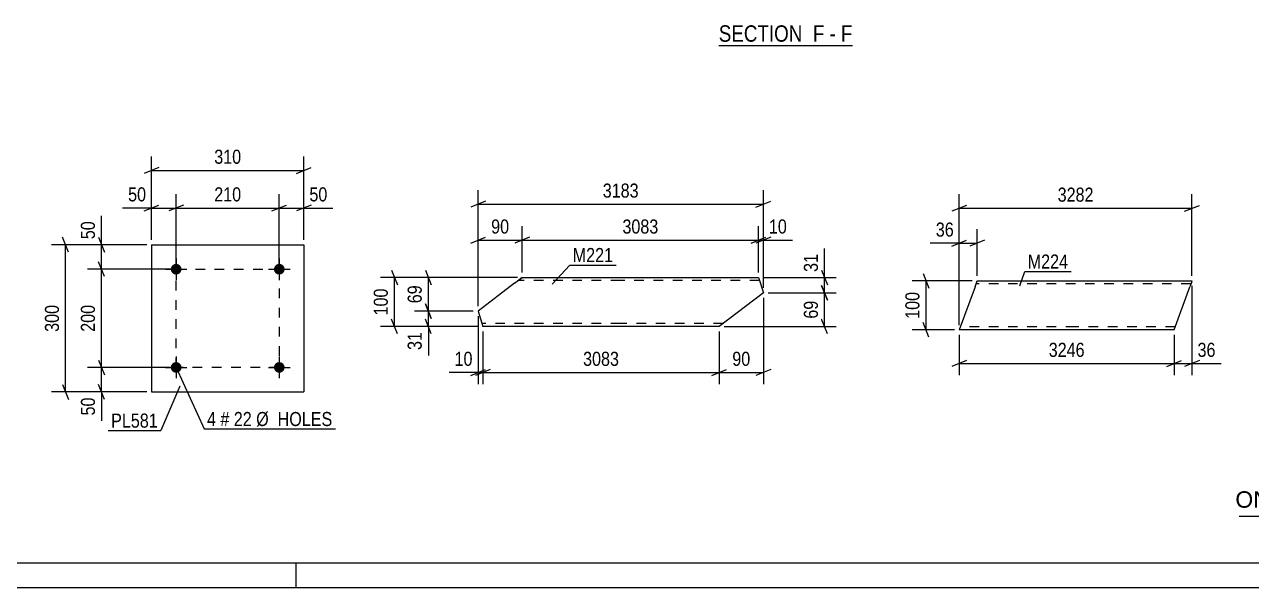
# Model space of a CAD drawing. Header units: millimetres. Extents: x 0 to 841, y 0 to 594.
# Drawn here: x 155.7 to 405.5, y 0 to 114.7 of the extents above; entities that cross this region are included whole.
import ezdxf

# ---------------------------------------------------------------- set-up
doc = ezdxf.new("R2010")
doc.units = ezdxf.units.MM
doc.linetypes.add('DXK_LINE_DOT2', pattern=[3.9198, 1.9599, -1.9599])
doc.styles.add('Arial', font='ARIAL.TTF', dxfattribs={"height": 0.2})
doc.styles.add('Arial Narrow', font='ARIALN.TTF', dxfattribs={"height": 0.2})

# ---------------------------------------------------------------- blocks, each defined once
blk = doc.blocks.new('Unknown-103654073-1133')
at = {"color": 5, "linetype": 'Continuous'}
for p, q in [((5, 5), (836, 5)), ((211, 0), (211, 5)), ((0, 0), (841, 0))]:
    blk.add_line(p, q, dxfattribs=at)
blk = doc.blocks.new('Unknown-103654073-17 - 5916')
at = {"color": 6, "linetype": 'Continuous'}
blk.add_line((297.06, 110.41), (324.27, 110.41), dxfattribs=at)
at = {"color": 0, "linetype": 'Continuous'}
blk.add_wipeout([(315.17, 111.16), (315.17, 114.66), (297.06, 114.66), (297.06, 111.16)], dxfattribs=at)
at = {"color": 7, "linetype": 'Continuous', "style": 'Arial Narrow'}
blk.add_text('SECTION ', height=3.34, dxfattribs=at).set_placement((297.06, 111.16))
at = {"color": 0, "linetype": 'Continuous'}
blk.add_wipeout([(318.56, 111.16), (318.56, 114.66), (316.22, 114.66), (316.22, 111.16)], dxfattribs=at)
blk.add_wipeout([(320.88, 111.16), (320.88, 114.66), (319.61, 114.66), (319.61, 111.16)], dxfattribs=at)
at = {"color": 7, "linetype": 'Continuous', "style": 'Arial Narrow'}
blk.add_text('F', height=3.34, dxfattribs=at).set_placement((316.22, 111.16))
at = {"color": 0, "linetype": 'Continuous'}
blk.add_wipeout([(324.27, 111.16), (324.27, 114.66), (321.93, 114.66), (321.93, 111.16)], dxfattribs=at)
at = {"color": 7, "linetype": 'Continuous', "style": 'Arial Narrow'}
for s, p in [('-', (319.61, 111.16)), ('F', (321.93, 111.16))]:
    blk.add_text(s, height=3.34, dxfattribs=at).set_placement(p)
blk = doc.blocks.new('Part-103654073-2695 - 2679')
at = {"color": 2, "linetype": 'Continuous'}
for p, q in [((349.23, 61.26), (349.67, 62.46)), ((349.67, 62.46), (369.67, 62.46)), ((369.77, 62.46), (393.41, 62.46)), ((393.41, 62.46), (393.38, 62.37)), ((349.23, 61.26), (346.03, 52.46)), ((389.77, 52.46), (392.97, 61.26)), ((393.28, 62.11), (392.97, 61.26)), ((393.38, 62.37), (393.28, 62.11)), ((369.67, 52.46), (346.03, 52.46)), ((389.77, 52.46), (369.77, 52.46))]:
    blk.add_line(p, q, dxfattribs=at)
at = {"color": 7, "linetype": 'DXK_LINE_DOT2'}
for p, q in [((349.67, 62.46), (349.64, 62.37)), ((393.41, 62.46), (393.28, 62.11)), ((369.67, 61.86), (349.45, 61.86)), ((349.64, 62.37), (349.54, 62.11)), ((393.19, 61.86), (369.77, 61.86)), ((369.67, 53.06), (346.25, 53.06)), ((389.99, 53.06), (369.77, 53.06))]:
    blk.add_line(p, q, dxfattribs=at)
blk = doc.blocks.new('Part-103654073-1498 - 1481')
at = {"color": 2, "linetype": 'Continuous'}
for p, q in [((255.46, 61.95), (257.04, 63.15)), ((257.04, 63.15), (257.04, 63.15)), ((257.04, 63.15), (277.04, 63.15)), ((277.14, 63.15), (305.15, 63.15)), ((305.15, 63.15), (306.13, 60)), ((255.46, 61.95), (248.04, 56.29)), ((306.13, 60), (297.14, 53.15)), ((248.04, 56.29), (249.02, 53.15)), ((277.04, 53.15), (249.02, 53.15)), ((297.14, 53.15), (277.14, 53.15))]:
    blk.add_line(p, q, dxfattribs=at)
at = {"color": 7, "linetype": 'DXK_LINE_DOT2'}
for p, q in [((257.04, 63.15), (256.07, 62.41)), ((277.04, 62.55), (256.25, 62.55)), ((305.34, 62.55), (277.14, 62.55)), ((255.46, 61.95), (255.46, 61.95)), ((255.46, 61.95), (255.46, 61.95)), ((255.46, 61.95), (255.46, 61.95)), ((277.04, 53.75), (248.84, 53.75)), ((297.93, 53.75), (277.14, 53.75))]:
    blk.add_line(p, q, dxfattribs=at)
blk = doc.blocks.new('Bolt-103654073-6657 - 6618')
at = {"linetype": 'Continuous'}
for points in [[(187.67, 44.82, -1), (185.47, 44.82, -1)], [(208.67, 44.82, -1), (206.47, 44.82, -1)]]:
    blk.add_hatch(color=1, dxfattribs=at).paths.add_polyline_path(points)
at = {"color": 1, "linetype": 'Continuous'}
for p, q in [((186.57, 47.02), (186.57, 42.62)), ((207.57, 47.02), (207.57, 42.62)), ((184.37, 44.82), (188.77, 44.82)), ((205.37, 44.82), (209.77, 44.82))]:
    blk.add_line(p, q, dxfattribs=at)
blk = doc.blocks.new('Part-103654073-6624 - 6618')
at = {"color": 2, "linetype": 'Continuous'}
for p, q in [((181.57, 69.82), (181.57, 39.82)), ((181.57, 69.82), (212.57, 69.82)), ((212.57, 69.82), (212.57, 39.82)), ((181.57, 39.82), (212.57, 39.82))]:
    blk.add_line(p, q, dxfattribs=at)
blk = doc.blocks.new('Bolt-103654073-6662 - 6618')
at = {"linetype": 'Continuous'}
for points in [[(187.67, 64.82, -1), (185.47, 64.82, -1)], [(208.67, 64.82, -1), (206.47, 64.82, -1)]]:
    blk.add_hatch(color=1, dxfattribs=at).paths.add_polyline_path(points)
at = {"color": 1, "linetype": 'Continuous'}
for p, q in [((186.57, 67.02), (186.57, 62.62)), ((207.57, 67.02), (207.57, 62.62)), ((184.37, 64.82), (188.77, 64.82)), ((205.37, 64.82), (209.77, 64.82))]:
    blk.add_line(p, q, dxfattribs=at)
blk = doc.blocks.new('Rectangle-103654073-6771 - 6618')
at = {"color": 1, "linetype": 'DXK_LINE_DOT2'}
blk.add_lwpolyline([(186.57, 64.82), (207.57, 64.82), (207.57, 44.82), (186.57, 44.82), (186.57, 64.82)], close=True, dxfattribs=at)
blk = doc.blocks.new('StraightDimension-103654073-2747 - 2679')
at = {"color": 7, "linetype": 'Continuous'}
for p, q in [((346.03, 51.46), (346.03, 43.22)), ((389.77, 51.46), (389.77, 43.22)), ((347.53, 46.22), (344.53, 45.02)), ((346.03, 45.62), (389.77, 45.62)), ((388.27, 45.02), (391.27, 46.22))]:
    blk.add_line(p, q, dxfattribs=at)
at = {"color": 0}
blk.add_wipeout([(372.16, 46.37), (372.16, 50.57), (363.64, 50.57), (363.64, 46.37)], dxfattribs=at)
at = {"color": 3, "style": 'Arial Narrow'}
blk.add_text('3246', height=2.863, dxfattribs=at).set_placement((364.24, 46.97))
blk = doc.blocks.new('StraightDimension-103654073-2735 - 2679')
at = {"color": 7, "linetype": 'Continuous'}
for p, q in [((393.41, 61.46), (393.41, 43.22)), ((389.77, 51.46), (389.77, 43.22)), ((388.27, 45.02), (391.27, 46.22)), ((389.77, 45.62), (393.41, 45.62)), ((394.91, 46.22), (391.91, 45.02))]:
    blk.add_line(p, q, dxfattribs=at)
at = {"color": 0}
blk.add_wipeout([(398.79, 46.37), (398.79, 50.57), (393.94, 50.57), (393.94, 46.37)], dxfattribs=at)
at = {"color": 7, "linetype": 'Continuous'}
blk.add_line((393.41, 45.62), (399.32, 45.62), dxfattribs=at)
blk.add_line((393.41, 45.62), (399.32, 45.62), dxfattribs=at)
at = {"color": 3, "style": 'Arial Narrow'}
blk.add_text('36', height=2.863, dxfattribs=at).set_placement((394.54, 46.97))
blk = doc.blocks.new('StraightDimension-103654073-2711 - 2679')
at = {"color": 7, "linetype": 'Continuous'}
for p, q in [((346.03, 53.46), (346.03, 80.08)), ((393.41, 63.46), (393.41, 80.08)), ((347.53, 77.83), (344.53, 76.63)), ((391.91, 76.63), (394.91, 77.83)), ((346.03, 77.23), (393.41, 77.23))]:
    blk.add_line(p, q, dxfattribs=at)
at = {"color": 0}
blk.add_wipeout([(373.98, 77.98), (373.98, 82.18), (365.46, 82.18), (365.46, 77.98)], dxfattribs=at)
at = {"color": 3, "style": 'Arial Narrow'}
blk.add_text('3282', height=2.863, dxfattribs=at).set_placement((366.06, 78.58))
blk = doc.blocks.new('StraightDimension-103654073-2722 - 2679')
at = {"color": 7, "linetype": 'Continuous'}
for p, q in [((346.03, 53.46), (346.03, 72.97)), ((349.67, 63.46), (349.67, 72.97)), ((344.53, 69.52), (347.53, 70.72)), ((346.03, 70.12), (349.67, 70.12)), ((351.17, 70.72), (348.17, 69.52))]:
    blk.add_line(p, q, dxfattribs=at)
at = {"color": 0}
blk.add_wipeout([(345.51, 70.87), (345.51, 75.07), (340.65, 75.07), (340.65, 70.87)], dxfattribs=at)
at = {"color": 7, "linetype": 'Continuous'}
blk.add_line((346.03, 70.12), (340.12, 70.12), dxfattribs=at)
blk.add_line((346.03, 70.12), (340.12, 70.12), dxfattribs=at)
at = {"color": 3, "style": 'Arial Narrow'}
blk.add_text('36', height=2.863, dxfattribs=at).set_placement((341.25, 71.47))
blk = doc.blocks.new('StraightDimension-103654073-2698 - 2679')
at = {"color": 7, "linetype": 'Continuous'}
for p, q in [((348.67, 62.46), (336.41, 62.46)), ((338.66, 63.96), (339.86, 60.96)), ((339.26, 52.46), (339.26, 62.46)), ((345.03, 52.46), (336.41, 52.46)), ((339.86, 50.96), (338.66, 53.96))]:
    blk.add_line(p, q, dxfattribs=at)
at = {"color": 0}
blk.add_wipeout([(338.51, 60.81), (334.31, 60.81), (334.31, 54.12), (338.51, 54.12)], dxfattribs=at)
at = {"color": 3, "style": 'Arial Narrow'}
blk.add_text('100', height=2.863, rotation=90.0002, dxfattribs=at).set_placement((337.91, 54.72))
blk = doc.blocks.new('StraightDimension-103654073-1621 - 1481')
at = {"color": 7, "linetype": 'Continuous'}
for p, q in [((256.04, 63.15), (235.07, 63.15)), ((237.32, 64.65), (238.52, 61.65)), ((237.92, 56.29), (237.92, 63.15)), ((238.52, 54.79), (237.32, 57.79)), ((247.04, 56.29), (235.07, 56.29))]:
    blk.add_line(p, q, dxfattribs=at)
at = {"color": 0}
blk.add_wipeout([(237.17, 62.15), (232.97, 62.15), (232.97, 57.29), (237.17, 57.29)], dxfattribs=at)
at = {"color": 3, "style": 'Arial Narrow'}
blk.add_text('69', height=2.863, rotation=90.0002, dxfattribs=at).set_placement((236.57, 57.89))
blk = doc.blocks.new('StraightDimension-103654073-1596 - 1481')
at = {"color": 7, "linetype": 'Continuous'}
for p, q in [((237.32, 57.79), (238.52, 54.79)), ((247.04, 56.29), (235.07, 56.29)), ((237.92, 53.15), (237.92, 56.29)), ((248.02, 53.15), (235.07, 53.15)), ((238.52, 51.65), (237.32, 54.65))]:
    blk.add_line(p, q, dxfattribs=at)
at = {"color": 0}
blk.add_wipeout([(237.17, 52.62), (232.97, 52.62), (232.97, 47.77), (237.17, 47.77)], dxfattribs=at)
at = {"color": 7, "linetype": 'Continuous'}
blk.add_line((237.92, 53.15), (237.92, 47.24), dxfattribs=at)
blk.add_line((237.92, 53.15), (237.92, 47.24), dxfattribs=at)
at = {"color": 3, "style": 'Arial Narrow'}
blk.add_text('31', height=2.863, rotation=90.0002, dxfattribs=at).set_placement((236.57, 48.37))
blk = doc.blocks.new('StraightDimension-103654073-1501 - 1481')
at = {"color": 7, "linetype": 'Continuous'}
for p, q in [((256.04, 63.15), (228.17, 63.15)), ((230.42, 64.65), (231.62, 61.65)), ((231.02, 53.15), (231.02, 63.15)), ((248.02, 53.15), (228.17, 53.15)), ((231.62, 51.65), (230.42, 54.65))]:
    blk.add_line(p, q, dxfattribs=at)
at = {"color": 0}
blk.add_wipeout([(230.27, 61.49), (226.07, 61.49), (226.07, 54.81), (230.27, 54.81)], dxfattribs=at)
at = {"color": 3, "style": 'Arial Narrow'}
blk.add_text('100', height=2.863, rotation=90.0002, dxfattribs=at).set_placement((229.67, 55.41))
blk = doc.blocks.new('StraightDimension-103654073-1544 - 1481')
at = {"color": 7, "linetype": 'Continuous'}
for p, q in [((307.13, 60), (320.99, 60)), ((317.99, 61.5), (319.19, 58.5)), ((318.59, 53.15), (318.59, 60)), ((298.14, 53.15), (320.99, 53.15)), ((319.19, 51.65), (317.99, 54.65))]:
    blk.add_line(p, q, dxfattribs=at)
at = {"color": 0}
blk.add_wipeout([(317.84, 59), (313.64, 59), (313.64, 54.15), (317.84, 54.15)], dxfattribs=at)
at = {"color": 3, "style": 'Arial Narrow'}
blk.add_text('69', height=2.863, rotation=90.0002, dxfattribs=at).set_placement((317.24, 54.75))
blk = doc.blocks.new('StraightDimension-103654073-1570 - 1481')
at = {"color": 7, "linetype": 'Continuous'}
for p, q in [((306.15, 63.15), (320.99, 63.15)), ((317.99, 64.65), (319.19, 61.65)), ((318.59, 60), (318.59, 63.15)), ((307.13, 60), (320.99, 60)), ((319.19, 58.5), (317.99, 61.5))]:
    blk.add_line(p, q, dxfattribs=at)
at = {"color": 0}
blk.add_wipeout([(317.84, 68.53), (313.64, 68.53), (313.64, 63.67), (317.84, 63.67)], dxfattribs=at)
at = {"color": 7, "linetype": 'Continuous'}
blk.add_line((318.59, 63.15), (318.59, 69.05), dxfattribs=at)
blk.add_line((318.59, 63.15), (318.59, 69.05), dxfattribs=at)
at = {"color": 3, "style": 'Arial Narrow'}
blk.add_text('31', height=2.863, rotation=90.0002, dxfattribs=at).set_placement((317.24, 64.27))
blk = doc.blocks.new('StraightDimension-103654073-1646 - 1481')
at = {"color": 7, "linetype": 'Continuous'}
for p, q in [((306.13, 59), (306.13, 41.39)), ((297.14, 52.15), (297.14, 41.39)), ((295.64, 43.19), (298.64, 44.39)), ((297.14, 43.79), (306.13, 43.79)), ((307.63, 44.39), (304.63, 43.19))]:
    blk.add_line(p, q, dxfattribs=at)
at = {"color": 0}
blk.add_wipeout([(304.06, 44.54), (304.06, 48.74), (299.21, 48.74), (299.21, 44.54)], dxfattribs=at)
at = {"color": 3, "style": 'Arial Narrow'}
blk.add_text('90', height=2.863, dxfattribs=at).set_placement((299.81, 45.14))
blk = doc.blocks.new('StraightDimension-103654073-1663 - 1481')
at = {"color": 7, "linetype": 'Continuous'}
for p, q in [((249.02, 52.15), (249.02, 41.39)), ((297.14, 52.15), (297.14, 41.39)), ((250.52, 44.39), (247.52, 43.19)), ((249.02, 43.79), (297.14, 43.79)), ((295.64, 43.19), (298.64, 44.39))]:
    blk.add_line(p, q, dxfattribs=at)
at = {"color": 0}
blk.add_wipeout([(277.34, 44.54), (277.34, 48.74), (268.83, 48.74), (268.83, 44.54)], dxfattribs=at)
at = {"color": 3, "style": 'Arial Narrow'}
blk.add_text('3083', height=2.863, dxfattribs=at).set_placement((269.43, 45.14))
blk = doc.blocks.new('StraightDimension-103654073-1687 - 1481')
at = {"color": 7, "linetype": 'Continuous'}
for p, q in [((248.04, 55.29), (248.04, 41.39)), ((249.02, 52.15), (249.02, 41.39)), ((246.54, 43.19), (249.54, 44.39)), ((250.52, 44.39), (247.52, 43.19)), ((248.04, 43.79), (249.02, 43.79))]:
    blk.add_line(p, q, dxfattribs=at)
at = {"color": 0}
blk.add_wipeout([(247.52, 44.54), (247.52, 48.74), (242.66, 48.74), (242.66, 44.54)], dxfattribs=at)
at = {"color": 7, "linetype": 'Continuous'}
blk.add_line((248.04, 43.79), (242.14, 43.79), dxfattribs=at)
blk.add_line((248.04, 43.79), (242.14, 43.79), dxfattribs=at)
at = {"color": 3, "style": 'Arial Narrow'}
blk.add_text('10', height=2.863, dxfattribs=at).set_placement((243.26, 45.14))
blk = doc.blocks.new('StraightDimension-103654073-1705 - 1481')
at = {"color": 7, "linetype": 'Continuous'}
for p, q in [((248.04, 57.29), (248.04, 80.91)), ((306.13, 61), (306.13, 80.91)), ((249.54, 78.66), (246.54, 77.46)), ((248.04, 78.06), (306.13, 78.06)), ((304.63, 77.46), (307.63, 78.66))]:
    blk.add_line(p, q, dxfattribs=at)
at = {"color": 0}
blk.add_wipeout([(281.34, 78.81), (281.34, 83.01), (272.83, 83.01), (272.83, 78.81)], dxfattribs=at)
at = {"color": 3, "style": 'Arial Narrow'}
blk.add_text('3183', height=2.863, dxfattribs=at).set_placement((273.43, 79.41))
blk = doc.blocks.new('StraightDimension-103654073-1716 - 1481')
at = {"color": 7, "linetype": 'Continuous'}
for p, q in [((248.04, 57.29), (248.04, 73.59)), ((257.04, 64.15), (257.04, 73.59)), ((246.54, 70.14), (249.54, 71.34)), ((248.04, 70.74), (257.04, 70.74)), ((258.54, 71.34), (255.54, 70.14))]:
    blk.add_line(p, q, dxfattribs=at)
at = {"color": 0}
blk.add_wipeout([(254.97, 71.49), (254.97, 75.69), (250.11, 75.69), (250.11, 71.49)], dxfattribs=at)
at = {"color": 3, "style": 'Arial Narrow'}
blk.add_text('90', height=2.863, dxfattribs=at).set_placement((250.71, 72.09))
blk = doc.blocks.new('StraightDimension-103654073-1733 - 1481')
at = {"color": 7, "linetype": 'Continuous'}
for p, q in [((257.04, 64.15), (257.04, 73.59)), ((305.15, 64.15), (305.15, 73.59)), ((258.54, 71.34), (255.54, 70.14)), ((257.04, 70.74), (305.15, 70.74)), ((303.65, 70.14), (306.65, 71.34))]:
    blk.add_line(p, q, dxfattribs=at)
at = {"color": 0}
blk.add_wipeout([(285.35, 71.49), (285.35, 75.69), (276.84, 75.69), (276.84, 71.49)], dxfattribs=at)
at = {"color": 3, "style": 'Arial Narrow'}
blk.add_text('3083', height=2.863, dxfattribs=at).set_placement((277.44, 72.09))
blk = doc.blocks.new('StraightDimension-103654073-1757 - 1481')
at = {"color": 7, "linetype": 'Continuous'}
for p, q in [((305.15, 64.15), (305.15, 73.59)), ((306.13, 61), (306.13, 73.59)), ((303.65, 70.14), (306.65, 71.34)), ((307.63, 71.34), (304.63, 70.14)), ((305.15, 70.74), (306.13, 70.74))]:
    blk.add_line(p, q, dxfattribs=at)
at = {"color": 0}
blk.add_wipeout([(311.51, 71.49), (311.51, 75.69), (306.66, 75.69), (306.66, 71.49)], dxfattribs=at)
at = {"color": 7, "linetype": 'Continuous'}
blk.add_line((306.13, 70.74), (312.04, 70.74), dxfattribs=at)
blk.add_line((306.13, 70.74), (312.04, 70.74), dxfattribs=at)
at = {"color": 3, "style": 'Arial Narrow'}
blk.add_text('10', height=2.863, dxfattribs=at).set_placement((307.26, 72.09))
blk = doc.blocks.new('StraightDimension-103654073-6664 - 6618')
at = {"color": 7, "linetype": 'Continuous'}
for p, q in [((170.78, 46.32), (171.98, 43.32)), ((185.57, 44.82), (168.53, 44.82)), ((171.38, 39.82), (171.38, 44.82)), ((171.98, 38.32), (170.78, 41.32)), ((180.57, 39.82), (168.53, 39.82))]:
    blk.add_line(p, q, dxfattribs=at)
at = {"color": 0}
blk.add_wipeout([(170.63, 39.29), (166.43, 39.29), (166.43, 34.44), (170.63, 34.44)], dxfattribs=at)
at = {"color": 7, "linetype": 'Continuous'}
blk.add_line((171.38, 39.82), (171.38, 33.91), dxfattribs=at)
blk.add_line((171.38, 39.82), (171.38, 33.91), dxfattribs=at)
at = {"color": 3, "style": 'Arial Narrow'}
blk.add_text('50', height=2.863, rotation=90.0002, dxfattribs=at).set_placement((170.03, 35.04))
blk = doc.blocks.new('StraightDimension-103654073-6677 - 6618')
at = {"color": 7, "linetype": 'Continuous'}
for p, q in [((171.98, 63.32), (170.78, 66.32)), ((185.57, 64.82), (168.53, 64.82)), ((171.38, 44.82), (171.38, 64.82)), ((170.78, 46.32), (171.98, 43.32)), ((185.57, 44.82), (168.53, 44.82))]:
    blk.add_line(p, q, dxfattribs=at)
at = {"color": 0}
blk.add_wipeout([(170.63, 58.16), (166.43, 58.16), (166.43, 51.48), (170.63, 51.48)], dxfattribs=at)
at = {"color": 3, "style": 'Arial Narrow'}
blk.add_text('200', height=2.863, rotation=90.0002, dxfattribs=at).set_placement((170.03, 52.08))
blk = doc.blocks.new('StraightDimension-103654073-6707 - 6618')
at = {"color": 7, "linetype": 'Continuous'}
for p, q in [((164.66, 68.32), (163.46, 71.32)), ((180.57, 69.82), (161.21, 69.82)), ((164.06, 39.82), (164.06, 69.82)), ((163.46, 41.32), (164.66, 38.32)), ((180.57, 39.82), (161.21, 39.82))]:
    blk.add_line(p, q, dxfattribs=at)
at = {"color": 0}
blk.add_wipeout([(163.31, 58.16), (159.11, 58.16), (159.11, 51.47), (163.31, 51.47)], dxfattribs=at)
at = {"color": 3, "style": 'Arial Narrow'}
blk.add_text('300', height=2.863, rotation=90.0002, dxfattribs=at).set_placement((162.71, 52.07))
blk = doc.blocks.new('StraightDimension-103654073-6693 - 6618')
at = {"color": 7, "linetype": 'Continuous'}
for p, q in [((170.78, 71.32), (171.98, 68.32)), ((180.57, 69.82), (168.53, 69.82)), ((171.38, 64.82), (171.38, 69.82)), ((171.98, 63.32), (170.78, 66.32)), ((185.57, 64.82), (168.53, 64.82))]:
    blk.add_line(p, q, dxfattribs=at)
at = {"color": 0}
blk.add_wipeout([(170.63, 75.2), (166.43, 75.2), (166.43, 70.34), (170.63, 70.34)], dxfattribs=at)
at = {"color": 7, "linetype": 'Continuous'}
blk.add_line((171.38, 69.82), (171.38, 75.72), dxfattribs=at)
blk.add_line((171.38, 69.82), (171.38, 75.72), dxfattribs=at)
at = {"color": 3, "style": 'Arial Narrow'}
blk.add_text('50', height=2.863, rotation=90.0002, dxfattribs=at).set_placement((170.03, 70.94))
blk = doc.blocks.new('StraightDimension-103654073-6718 - 6618')
at = {"color": 7, "linetype": 'Continuous'}
for p, q in [((181.57, 70.82), (181.57, 87.8)), ((212.57, 70.82), (212.57, 87.8)), ((183.07, 85.55), (180.07, 84.35)), ((181.57, 84.95), (212.57, 84.95)), ((211.07, 84.35), (214.07, 85.55))]:
    blk.add_line(p, q, dxfattribs=at)
at = {"color": 0}
blk.add_wipeout([(200.41, 85.7), (200.41, 89.9), (193.73, 89.9), (193.73, 85.7)], dxfattribs=at)
at = {"color": 3, "style": 'Arial Narrow'}
blk.add_text('310', height=2.863, dxfattribs=at).set_placement((194.33, 86.3))
blk = doc.blocks.new('StraightDimension-103654073-6729 - 6618')
at = {"color": 7, "linetype": 'Continuous'}
for p, q in [((207.57, 65.82), (207.57, 80.14)), ((212.57, 70.82), (212.57, 80.14)), ((206.07, 76.69), (209.07, 77.89)), ((214.07, 77.89), (211.07, 76.69)), ((207.57, 77.29), (212.57, 77.29))]:
    blk.add_line(p, q, dxfattribs=at)
at = {"color": 0}
blk.add_wipeout([(217.95, 78.04), (217.95, 82.24), (213.1, 82.24), (213.1, 78.04)], dxfattribs=at)
at = {"color": 7, "linetype": 'Continuous'}
blk.add_line((212.57, 77.29), (218.48, 77.29), dxfattribs=at)
blk.add_line((212.57, 77.29), (218.48, 77.29), dxfattribs=at)
at = {"color": 3, "style": 'Arial Narrow'}
blk.add_text('50', height=2.863, dxfattribs=at).set_placement((213.7, 78.64))
blk = doc.blocks.new('StraightDimension-103654073-6742 - 6618')
at = {"color": 7, "linetype": 'Continuous'}
for p, q in [((186.57, 65.82), (186.57, 80.14)), ((207.57, 65.82), (207.57, 80.14)), ((188.07, 77.89), (185.07, 76.69)), ((206.07, 76.69), (209.07, 77.89)), ((186.57, 77.29), (207.57, 77.29))]:
    blk.add_line(p, q, dxfattribs=at)
at = {"color": 0}
blk.add_wipeout([(200.41, 78.04), (200.41, 82.24), (193.73, 82.24), (193.73, 78.04)], dxfattribs=at)
at = {"color": 3, "style": 'Arial Narrow'}
blk.add_text('210', height=2.863, dxfattribs=at).set_placement((194.33, 78.64))
blk = doc.blocks.new('StraightDimension-103654073-6758 - 6618')
at = {"color": 7, "linetype": 'Continuous'}
for p, q in [((181.57, 70.82), (181.57, 80.14)), ((186.57, 65.82), (186.57, 80.14)), ((180.07, 76.69), (183.07, 77.89)), ((188.07, 77.89), (185.07, 76.69)), ((181.57, 77.29), (186.57, 77.29))]:
    blk.add_line(p, q, dxfattribs=at)
at = {"color": 0}
blk.add_wipeout([(181.05, 78.04), (181.05, 82.24), (176.19, 82.24), (176.19, 78.04)], dxfattribs=at)
at = {"color": 7, "linetype": 'Continuous'}
blk.add_line((181.57, 77.29), (175.67, 77.29), dxfattribs=at)
blk.add_line((181.57, 77.29), (175.67, 77.29), dxfattribs=at)
at = {"color": 3, "style": 'Arial Narrow'}
blk.add_text('50', height=2.863, dxfattribs=at).set_placement((176.79, 78.64))
blk = doc.blocks.new('Unknown-103654073-13659')
at = {"color": 7, "linetype": 'Continuous'}
blk.add_line((403, 14.5), (473, 14.5), dxfattribs=at)
at = {"color": 7, "style": 'Arial'}
blk.add_text('ONE-TRUSS MARKED AS TR661', height=3.3428, dxfattribs=at).set_placement((402.24, 16.25))
blk = doc.blocks.new('Mark-103654073-2691 - 2679')
at = {"color": 0}
blk.add_wipeout([(368.18, 64.95), (368.18, 67.95), (359.96, 67.95), (359.96, 64.95)], dxfattribs=at)
blk.add_wipeout([(368.18, 64.95), (368.18, 67.95), (359.96, 67.95), (359.96, 64.95)], dxfattribs=at)
at = {"color": 30, "linetype": 'Continuous'}
for p, q in [((358.37, 61.47), (359.36, 64.35)), ((359.36, 64.35), (368.78, 64.35))]:
    blk.add_line(p, q, dxfattribs=at)
at = {"color": 3, "style": 'Arial Narrow'}
blk.add_text('M224', height=2.863, dxfattribs=at).set_placement((359.96, 64.95))
blk = doc.blocks.new('Mark-103654073-1493 - 1481')
at = {"color": 0}
blk.add_wipeout([(275.55, 66.28), (275.55, 69.28), (267.32, 69.28), (267.32, 66.28)], dxfattribs=at)
blk.add_wipeout([(275.55, 66.28), (275.55, 69.28), (267.32, 69.28), (267.32, 66.28)], dxfattribs=at)
at = {"color": 30, "linetype": 'Continuous'}
for p, q in [((263.15, 61.75), (266.72, 65.68)), ((266.72, 65.68), (276.15, 65.68))]:
    blk.add_line(p, q, dxfattribs=at)
at = {"color": 3, "style": 'Arial Narrow'}
blk.add_text('M221', height=2.863, dxfattribs=at).set_placement((267.32, 66.28))
blk = doc.blocks.new('Mark-103654073-6620 - 6618')
at = {"color": 0}
blk.add_wipeout([(182.83, 32.55), (182.83, 35.55), (173.33, 35.55), (173.33, 32.55)], dxfattribs=at)
blk.add_wipeout([(182.83, 32.55), (182.83, 35.55), (173.33, 35.55), (173.33, 32.55)], dxfattribs=at)
at = {"color": 30, "linetype": 'Continuous'}
for p in [(187.35, 40.97), (172.73, 31.95)]:
    blk.add_line(p, (183.43, 31.95), dxfattribs=at)
at = {"color": 3, "style": 'Arial Narrow'}
blk.add_text('PL581', height=2.863, dxfattribs=at).set_placement((173.33, 32.55))
blk = doc.blocks.new('MarkSet-103654073-6818 - 6618')
at = {"color": 0}
blk.add_wipeout([(194.68, 32.88), (194.68, 35.88), (192.85, 35.88), (192.85, 32.88)], dxfattribs=at)
blk.add_wipeout([(194.68, 32.88), (194.68, 35.88), (192.85, 35.88), (192.85, 32.88)], dxfattribs=at)
at = {"color": 7, "linetype": 'Continuous'}
blk.add_line((186.57, 44.82), (192.25, 32.28), dxfattribs=at)
at = {"color": 0}
blk.add_wipeout([(197.41, 32.88), (197.41, 35.88), (195.58, 35.88), (195.58, 32.88)], dxfattribs=at)
blk.add_wipeout([(197.41, 32.88), (197.41, 35.88), (195.58, 35.88), (195.58, 32.88)], dxfattribs=at)
at = {"color": 3, "style": 'Arial Narrow'}
blk.add_text('4', height=2.86, dxfattribs=at).set_placement((192.85, 32.88))
at = {"color": 0}
blk.add_wipeout([(201.96, 32.88), (201.96, 35.88), (198.31, 35.88), (198.31, 32.88)], dxfattribs=at)
blk.add_wipeout([(201.96, 32.88), (201.96, 35.88), (198.31, 35.88), (198.31, 32.88)], dxfattribs=at)
at = {"color": 3, "style": 'Arial Narrow'}
blk.add_text('#', height=2.86, dxfattribs=at).set_placement((195.58, 32.88))
at = {"color": 0}
blk.add_wipeout([(218.39, 32.88), (218.39, 35.88), (202.86, 35.88), (202.86, 32.88)], dxfattribs=at)
blk.add_wipeout([(218.39, 32.88), (218.39, 35.88), (202.86, 35.88), (202.86, 32.88)], dxfattribs=at)
at = {"color": 7, "linetype": 'Continuous'}
blk.add_line((192.25, 32.28), (218.99, 32.28), dxfattribs=at)
at = {"color": 3, "style": 'Arial Narrow'}
for s, p in [('22', (198.31, 32.88)), ('Ø  HOLES', (202.86, 32.88))]:
    blk.add_text(s, height=2.863, dxfattribs=at).set_placement(p)

msp = doc.modelspace()

# ---------------------------------------------------------------- block references
for name in ['Unknown-103654073-1133', 'Part-103654073-6624 - 6618', 'Bolt-103654073-6662 - 6618', 'Rectangle-103654073-6771 - 6618', 'Part-103654073-1498 - 1481', 'Part-103654073-2695 - 2679', 'Bolt-103654073-6657 - 6618', 'Unknown-103654073-13659']:
    msp.add_blockref(name, (0, 0))

# ---------------------------------------------------------------- next in the draw order: block references
for name in ['Unknown-103654073-17 - 5916', 'StraightDimension-103654073-1621 - 1481', 'StraightDimension-103654073-1544 - 1481', 'StraightDimension-103654073-2747 - 2679', 'StraightDimension-103654073-6664 - 6618']:
    msp.add_blockref(name, (0, 0))

# ---------------------------------------------------------------- next in the draw order: block references
for name in ['StraightDimension-103654073-1570 - 1481', 'StraightDimension-103654073-6677 - 6618', 'StraightDimension-103654073-2735 - 2679', 'StraightDimension-103654073-1596 - 1481']:
    msp.add_blockref(name, (0, 0))

# ---------------------------------------------------------------- next in the draw order: block references
for name in ['StraightDimension-103654073-2711 - 2679', 'StraightDimension-103654073-6707 - 6618', 'StraightDimension-103654073-1501 - 1481', 'StraightDimension-103654073-1646 - 1481']:
    msp.add_blockref(name, (0, 0))

# ---------------------------------------------------------------- next in the draw order: block references
for name in ['StraightDimension-103654073-1705 - 1481', 'StraightDimension-103654073-6693 - 6618', 'StraightDimension-103654073-2722 - 2679', 'Mark-103654073-2691 - 2679', 'StraightDimension-103654073-1663 - 1481', 'Mark-103654073-6620 - 6618']:
    msp.add_blockref(name, (0, 0))

# ---------------------------------------------------------------- next in the draw order: block references
for name in ['StraightDimension-103654073-6718 - 6618', 'StraightDimension-103654073-1716 - 1481', 'StraightDimension-103654073-2698 - 2679', 'StraightDimension-103654073-1687 - 1481', 'MarkSet-103654073-6818 - 6618']:
    msp.add_blockref(name, (0, 0))

# ---------------------------------------------------------------- next in the draw order: block references
for name in ['StraightDimension-103654073-6729 - 6618', 'StraightDimension-103654073-1733 - 1481']:
    msp.add_blockref(name, (0, 0))

# ---------------------------------------------------------------- next in the draw order: block references
for name in ['StraightDimension-103654073-6742 - 6618', 'StraightDimension-103654073-1757 - 1481', 'Mark-103654073-1493 - 1481']:
    msp.add_blockref(name, (0, 0))

# ---------------------------------------------------------------- next in the draw order: block references
msp.add_blockref('StraightDimension-103654073-6758 - 6618', (0, 0))

doc.saveas('drawing.dxf')
